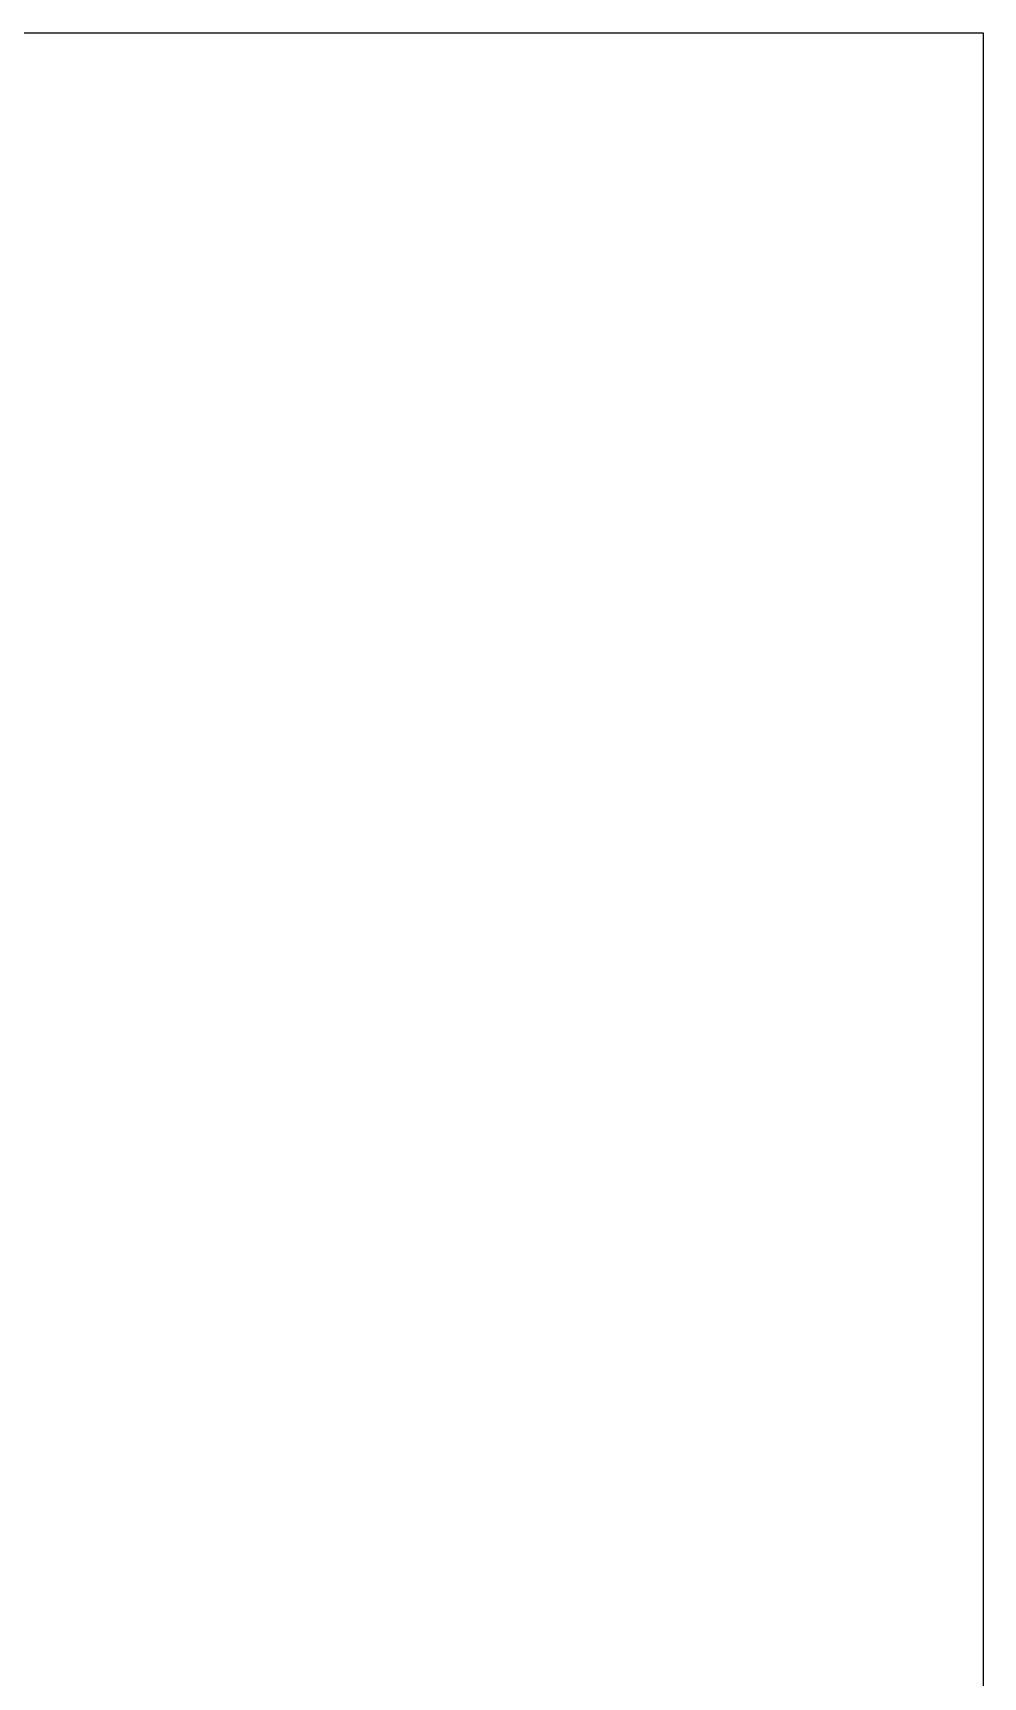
# Model space of a CAD drawing. Header units: millimetres. Extents: x 2659630 to 6742168, y -2425387 to -732288.
# Drawn here: x 3317240 to 3326147, y -1076419 to -1061008 of the extents above; entities that cross this region are included whole.
import ezdxf

# ---------------------------------------------------------------- set-up
doc = ezdxf.new("R2010")
doc.units = ezdxf.units.MM
doc.layers.add('S-COLUMN NO', color=2, linetype='Continuous')

msp = doc.modelspace()

# ---------------------------------------------------------------- linework, layer by layer
at = {"layer": 'S-COLUMN NO', "ltscale": 2500}
msp.add_lwpolyline([(3283663.149067052, -1061008.372392189), (3326146.829762924, -1061008.372392189), (3326146.829762924, -1091468.369872248), (3283663.149067052, -1091468.369872248)], close=True, dxfattribs=at)

doc.saveas('drawing.dxf')
